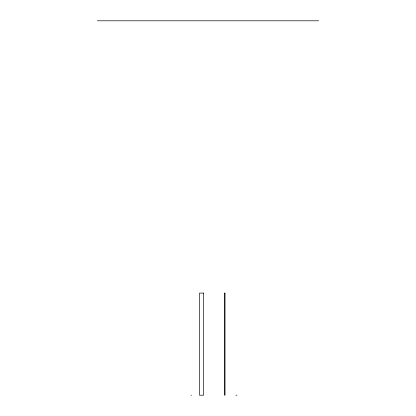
<?xml version="1.0" encoding="UTF-8"?>
<svg xmlns="http://www.w3.org/2000/svg" width="416" height="416" viewBox="0 0 416 416"><rect width="100%" height="100%" fill="white"/><g stroke="black" fill="none" stroke-linecap="round" stroke-linejoin="round"><path stroke-width="0.62" d="M97.38 20.8L318.62 20.8M190.98 395.2L191.563 395.2M235.945 395.2L236.933 395.2M203.596 293.093L199.493 293.093L199.493 395.2L203.596 395.2L203.596 293.093M225.02 293.093L224.437 293.093L224.437 395.2L225.02 395.2L225.02 293.093"/></g></svg>
